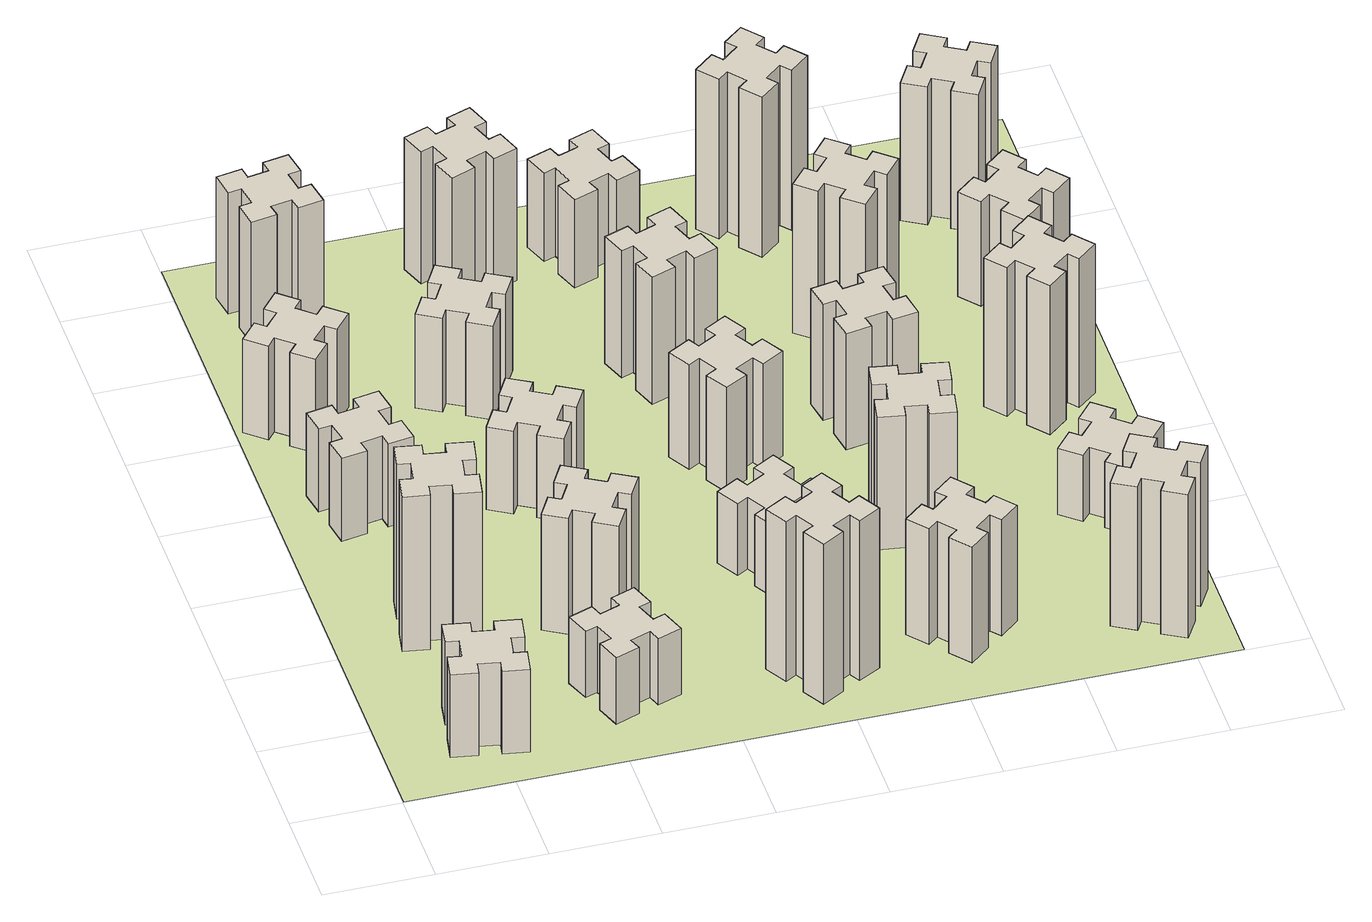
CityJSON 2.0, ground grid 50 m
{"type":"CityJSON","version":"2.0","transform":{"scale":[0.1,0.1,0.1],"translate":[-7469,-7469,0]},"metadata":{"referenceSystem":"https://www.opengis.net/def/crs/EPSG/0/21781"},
"CityObjects":{
"building1":{"type":"Building","attributes":{"class":"1000","function":"1000","usage":"1000","yearOfConstruction":2016,"roofType":"1000","measuredHeight":45,"storeysAboveGround":30,"storeysBelowGround":0},"geometry":[{"type":"Solid","lod":"1","boundaries":[[[[0,1,2,3,4,5,6,7,8,9,10,11,12,13,14,15,16,17,18,19]],[[17,16,20,21]],[[16,15,22,20]],[[15,14,23,22]],[[14,13,24,23]],[[13,12,25,24]],[[12,11,26,25]],[[11,10,27,26]],[[10,9,28,27]],[[9,8,29,28]],[[8,7,30,29]],[[7,6,31,30]],[[6,5,32,31]],[[5,4,33,32]],[[4,3,34,33]],[[3,2,35,34]],[[2,1,36,35]],[[1,0,37,36]],[[0,19,38,37]],[[19,18,39,38]],[[18,17,21,39]],[[24,25,26,27,28,29,30,31,32,33,34,35,36,37,38,39,21,20,22,23]]]]}]},
"building2":{"type":"Building","attributes":{"class":"1000","function":"1000","usage":"1000","yearOfConstruction":2016,"roofType":"1000","measuredHeight":84,"storeysAboveGround":30,"storeysBelowGround":0},"geometry":[{"type":"Solid","lod":"1","boundaries":[[[[40,41,42,43,44,45,46,47,48,49,50,51,52,53,54,55,56,57,58,59]],[[57,56,60,61]],[[56,55,62,60]],[[55,54,63,62]],[[54,53,64,63]],[[53,52,65,64]],[[52,51,66,65]],[[51,50,67,66]],[[50,49,68,67]],[[49,48,69,68]],[[48,47,70,69]],[[47,46,71,70]],[[46,45,72,71]],[[45,44,73,72]],[[44,43,74,73]],[[43,42,75,74]],[[42,41,76,75]],[[41,40,77,76]],[[40,59,78,77]],[[59,58,79,78]],[[58,57,61,79]],[[64,65,66,67,68,69,70,71,72,73,74,75,76,77,78,79,61,60,62,63]]]]}]},
"building3":{"type":"Building","attributes":{"class":"1000","function":"1000","usage":"1000","yearOfConstruction":2016,"roofType":"1000","measuredHeight":45,"storeysAboveGround":30,"storeysBelowGround":0},"geometry":[{"type":"Solid","lod":"1","boundaries":[[[[80,81,82,83,84,85,86,87,88,89,90,91,92,93,94,95,96,97,98,99]],[[97,96,100,101]],[[96,95,102,100]],[[95,94,103,102]],[[94,93,104,103]],[[93,92,105,104]],[[92,91,106,105]],[[91,90,107,106]],[[90,89,108,107]],[[89,88,109,108]],[[88,87,110,109]],[[87,86,111,110]],[[86,85,112,111]],[[85,84,113,112]],[[84,83,114,113]],[[83,82,115,114]],[[82,81,116,115]],[[81,80,117,116]],[[80,99,118,117]],[[99,98,119,118]],[[98,97,101,119]],[[104,105,106,107,108,109,110,111,112,113,114,115,116,117,118,119,101,100,102,103]]]]}]},
"building4":{"type":"Building","attributes":{"class":"1000","function":"1000","usage":"1000","yearOfConstruction":2016,"roofType":"1000","measuredHeight":51,"storeysAboveGround":30,"storeysBelowGround":0},"geometry":[{"type":"Solid","lod":"1","boundaries":[[[[120,121,122,123,124,125,126,127,128,129,130,131,132,133,134,135,136,137,138,139]],[[137,136,140,141]],[[136,135,142,140]],[[135,134,143,142]],[[134,133,144,143]],[[133,132,145,144]],[[132,131,146,145]],[[131,130,147,146]],[[130,129,148,147]],[[129,128,149,148]],[[128,127,150,149]],[[127,126,151,150]],[[126,125,152,151]],[[125,124,153,152]],[[124,123,154,153]],[[123,122,155,154]],[[122,121,156,155]],[[121,120,157,156]],[[120,139,158,157]],[[139,138,159,158]],[[138,137,141,159]],[[144,145,146,147,148,149,150,151,152,153,154,155,156,157,158,159,141,140,142,143]]]]}]},
"building5":{"type":"Building","attributes":{"class":"1000","function":"1000","usage":"1000","yearOfConstruction":2016,"roofType":"1000","measuredHeight":36,"storeysAboveGround":30,"storeysBelowGround":0},"geometry":[{"type":"Solid","lod":"1","boundaries":[[[[160,161,162,163,164,165,166,167,168,169,170,171,172,173,174,175,176,177,178,179]],[[177,176,180,181]],[[176,175,182,180]],[[175,174,183,182]],[[174,173,184,183]],[[173,172,185,184]],[[172,171,186,185]],[[171,170,187,186]],[[170,169,188,187]],[[169,168,189,188]],[[168,167,190,189]],[[167,166,191,190]],[[166,165,192,191]],[[165,164,193,192]],[[164,163,194,193]],[[163,162,195,194]],[[162,161,196,195]],[[161,160,197,196]],[[160,179,198,197]],[[179,178,199,198]],[[178,177,181,199]],[[184,185,186,187,188,189,190,191,192,193,194,195,196,197,198,199,181,180,182,183]]]]}]},
"building6":{"type":"Building","attributes":{"class":"1000","function":"1000","usage":"1000","yearOfConstruction":2016,"roofType":"1000","measuredHeight":66,"storeysAboveGround":30,"storeysBelowGround":0},"geometry":[{"type":"Solid","lod":"1","boundaries":[[[[200,201,202,203,204,205,206,207,208,209,210,211,212,213,214,215,216,217,218,219]],[[217,216,220,221]],[[216,215,222,220]],[[215,214,223,222]],[[214,213,224,223]],[[213,212,225,224]],[[212,211,226,225]],[[211,210,227,226]],[[210,209,228,227]],[[209,208,229,228]],[[208,207,230,229]],[[207,206,231,230]],[[206,205,232,231]],[[205,204,233,232]],[[204,203,234,233]],[[203,202,235,234]],[[202,201,236,235]],[[201,200,237,236]],[[200,219,238,237]],[[219,218,239,238]],[[218,217,221,239]],[[224,225,226,227,228,229,230,231,232,233,234,235,236,237,238,239,221,220,222,223]]]]}]},
"building7":{"type":"Building","attributes":{"class":"1000","function":"1000","usage":"1000","yearOfConstruction":2016,"roofType":"1000","measuredHeight":63,"storeysAboveGround":30,"storeysBelowGround":0},"geometry":[{"type":"Solid","lod":"1","boundaries":[[[[240,241,242,243,244,245,246,247,248,249,250,251,252,253,254,255,256,257,258,259]],[[257,256,260,261]],[[256,255,262,260]],[[255,254,263,262]],[[254,253,264,263]],[[253,252,265,264]],[[252,251,266,265]],[[251,250,267,266]],[[250,249,268,267]],[[249,248,269,268]],[[248,247,270,269]],[[247,246,271,270]],[[246,245,272,271]],[[245,244,273,272]],[[244,243,274,273]],[[243,242,275,274]],[[242,241,276,275]],[[241,240,277,276]],[[240,259,278,277]],[[259,258,279,278]],[[258,257,261,279]],[[264,265,266,267,268,269,270,271,272,273,274,275,276,277,278,279,261,260,262,263]]]]}]},
"building8":{"type":"Building","attributes":{"class":"1000","function":"1000","usage":"1000","yearOfConstruction":2016,"roofType":"1000","measuredHeight":45,"storeysAboveGround":30,"storeysBelowGround":0},"geometry":[{"type":"Solid","lod":"1","boundaries":[[[[280,281,282,283,284,285,286,287,288,289,290,291,292,293,294,295,296,297,298,299]],[[297,296,300,301]],[[296,295,302,300]],[[295,294,303,302]],[[294,293,304,303]],[[293,292,305,304]],[[292,291,306,305]],[[291,290,307,306]],[[290,289,308,307]],[[289,288,309,308]],[[288,287,310,309]],[[287,286,311,310]],[[286,285,312,311]],[[285,284,313,312]],[[284,283,314,313]],[[283,282,315,314]],[[282,281,316,315]],[[281,280,317,316]],[[280,299,318,317]],[[299,298,319,318]],[[298,297,301,319]],[[304,305,306,307,308,309,310,311,312,313,314,315,316,317,318,319,301,300,302,303]]]]}]},
"building9":{"type":"Building","attributes":{"class":"1000","function":"1000","usage":"1000","yearOfConstruction":2016,"roofType":"1000","measuredHeight":51,"storeysAboveGround":30,"storeysBelowGround":0},"geometry":[{"type":"Solid","lod":"1","boundaries":[[[[320,321,322,323,324,325,326,327,328,329,330,331,332,333,334,335,336,337,338,339]],[[337,336,340,341]],[[336,335,342,340]],[[335,334,343,342]],[[334,333,344,343]],[[333,332,345,344]],[[332,331,346,345]],[[331,330,347,346]],[[330,329,348,347]],[[329,328,349,348]],[[328,327,350,349]],[[327,326,351,350]],[[326,325,352,351]],[[325,324,353,352]],[[324,323,354,353]],[[323,322,355,354]],[[322,321,356,355]],[[321,320,357,356]],[[320,339,358,357]],[[339,338,359,358]],[[338,337,341,359]],[[344,345,346,347,348,349,350,351,352,353,354,355,356,357,358,359,341,340,342,343]]]]}]},
"building10":{"type":"Building","attributes":{"class":"1000","function":"1000","usage":"1000","yearOfConstruction":2016,"roofType":"1000","measuredHeight":87,"storeysAboveGround":30,"storeysBelowGround":0},"geometry":[{"type":"Solid","lod":"1","boundaries":[[[[360,361,362,363,364,365,366,367,368,369,370,371,372,373,374,375,376,377,378,379]],[[377,376,380,381]],[[376,375,382,380]],[[375,374,383,382]],[[374,373,384,383]],[[373,372,385,384]],[[372,371,386,385]],[[371,370,387,386]],[[370,369,388,387]],[[369,368,389,388]],[[368,367,390,389]],[[367,366,391,390]],[[366,365,392,391]],[[365,364,393,392]],[[364,363,394,393]],[[363,362,395,394]],[[362,361,396,395]],[[361,360,397,396]],[[360,379,398,397]],[[379,378,399,398]],[[378,377,381,399]],[[384,385,386,387,388,389,390,391,392,393,394,395,396,397,398,399,381,380,382,383]]]]}]},
"building11":{"type":"Building","attributes":{"class":"1000","function":"1000","usage":"1000","yearOfConstruction":2016,"roofType":"1000","measuredHeight":72,"storeysAboveGround":30,"storeysBelowGround":0},"geometry":[{"type":"Solid","lod":"1","boundaries":[[[[400,401,402,403,404,405,406,407,408,409,410,411,412,413,414,415,416,417,418,419]],[[417,416,420,421]],[[416,415,422,420]],[[415,414,423,422]],[[414,413,424,423]],[[413,412,425,424]],[[412,411,426,425]],[[411,410,427,426]],[[410,409,428,427]],[[409,408,429,428]],[[408,407,430,429]],[[407,406,431,430]],[[406,405,432,431]],[[405,404,433,432]],[[404,403,434,433]],[[403,402,435,434]],[[402,401,436,435]],[[401,400,437,436]],[[400,419,438,437]],[[419,418,439,438]],[[418,417,421,439]],[[424,425,426,427,428,429,430,431,432,433,434,435,436,437,438,439,421,420,422,423]]]]}]},
"building12":{"type":"Building","attributes":{"class":"1000","function":"1000","usage":"1000","yearOfConstruction":2016,"roofType":"1000","measuredHeight":39,"storeysAboveGround":30,"storeysBelowGround":0},"geometry":[{"type":"Solid","lod":"1","boundaries":[[[[440,441,442,443,444,445,446,447,448,449,450,451,452,453,454,455,456,457,458,459]],[[457,456,460,461]],[[456,455,462,460]],[[455,454,463,462]],[[454,453,464,463]],[[453,452,465,464]],[[452,451,466,465]],[[451,450,467,466]],[[450,449,468,467]],[[449,448,469,468]],[[448,447,470,469]],[[447,446,471,470]],[[446,445,472,471]],[[445,444,473,472]],[[444,443,474,473]],[[443,442,475,474]],[[442,441,476,475]],[[441,440,477,476]],[[440,459,478,477]],[[459,458,479,478]],[[458,457,461,479]],[[464,465,466,467,468,469,470,471,472,473,474,475,476,477,478,479,461,460,462,463]]]]}]},
"building13":{"type":"Building","attributes":{"class":"1000","function":"1000","usage":"1000","yearOfConstruction":2016,"roofType":"1000","measuredHeight":57,"storeysAboveGround":30,"storeysBelowGround":0},"geometry":[{"type":"Solid","lod":"1","boundaries":[[[[480,481,482,483,484,485,486,487,488,489,490,491,492,493,494,495,496,497,498,499]],[[497,496,500,501]],[[496,495,502,500]],[[495,494,503,502]],[[494,493,504,503]],[[493,492,505,504]],[[492,491,506,505]],[[491,490,507,506]],[[490,489,508,507]],[[489,488,509,508]],[[488,487,510,509]],[[487,486,511,510]],[[486,485,512,511]],[[485,484,513,512]],[[484,483,514,513]],[[483,482,515,514]],[[482,481,516,515]],[[481,480,517,516]],[[480,499,518,517]],[[499,498,519,518]],[[498,497,501,519]],[[504,505,506,507,508,509,510,511,512,513,514,515,516,517,518,519,501,500,502,503]]]]}]},
"building14":{"type":"Building","attributes":{"class":"1000","function":"1000","usage":"1000","yearOfConstruction":2016,"roofType":"1000","measuredHeight":69,"storeysAboveGround":30,"storeysBelowGround":0},"geometry":[{"type":"Solid","lod":"1","boundaries":[[[[520,521,522,523,524,525,526,527,528,529,530,531,532,533,534,535,536,537,538,539]],[[537,536,540,541]],[[536,535,542,540]],[[535,534,543,542]],[[534,533,544,543]],[[533,532,545,544]],[[532,531,546,545]],[[531,530,547,546]],[[530,529,548,547]],[[529,528,549,548]],[[528,527,550,549]],[[527,526,551,550]],[[526,525,552,551]],[[525,524,553,552]],[[524,523,554,553]],[[523,522,555,554]],[[522,521,556,555]],[[521,520,557,556]],[[520,539,558,557]],[[539,538,559,558]],[[538,537,541,559]],[[544,545,546,547,548,549,550,551,552,553,554,555,556,557,558,559,541,540,542,543]]]]}]},
"building15":{"type":"Building","attributes":{"class":"1000","function":"1000","usage":"1000","yearOfConstruction":2016,"roofType":"1000","measuredHeight":63,"storeysAboveGround":30,"storeysBelowGround":0},"geometry":[{"type":"Solid","lod":"1","boundaries":[[[[560,561,562,563,564,565,566,567,568,569,570,571,572,573,574,575,576,577,578,579]],[[577,576,580,581]],[[576,575,582,580]],[[575,574,583,582]],[[574,573,584,583]],[[573,572,585,584]],[[572,571,586,585]],[[571,570,587,586]],[[570,569,588,587]],[[569,568,589,588]],[[568,567,590,589]],[[567,566,591,590]],[[566,565,592,591]],[[565,564,593,592]],[[564,563,594,593]],[[563,562,595,594]],[[562,561,596,595]],[[561,560,597,596]],[[560,579,598,597]],[[579,578,599,598]],[[578,577,581,599]],[[584,585,586,587,588,589,590,591,592,593,594,595,596,597,598,599,581,580,582,583]]]]}]},
"building16":{"type":"Building","attributes":{"class":"1000","function":"1000","usage":"1000","yearOfConstruction":2016,"roofType":"1000","measuredHeight":48,"storeysAboveGround":30,"storeysBelowGround":0},"geometry":[{"type":"Solid","lod":"1","boundaries":[[[[600,601,602,603,604,605,606,607,608,609,610,611,612,613,614,615,616,617,618,619]],[[617,616,620,621]],[[616,615,622,620]],[[615,614,623,622]],[[614,613,624,623]],[[613,612,625,624]],[[612,611,626,625]],[[611,610,627,626]],[[610,609,628,627]],[[609,608,629,628]],[[608,607,630,629]],[[607,606,631,630]],[[606,605,632,631]],[[605,604,633,632]],[[604,603,634,633]],[[603,602,635,634]],[[602,601,636,635]],[[601,600,637,636]],[[600,619,638,637]],[[619,618,639,638]],[[618,617,621,639]],[[624,625,626,627,628,629,630,631,632,633,634,635,636,637,638,639,621,620,622,623]]]]}]},
"building17":{"type":"Building","attributes":{"class":"1000","function":"1000","usage":"1000","yearOfConstruction":2016,"roofType":"1000","measuredHeight":72,"storeysAboveGround":30,"storeysBelowGround":0},"geometry":[{"type":"Solid","lod":"1","boundaries":[[[[640,641,642,643,644,645,646,647,648,649,650,651,652,653,654,655,656,657,658,659]],[[657,656,660,661]],[[656,655,662,660]],[[655,654,663,662]],[[654,653,664,663]],[[653,652,665,664]],[[652,651,666,665]],[[651,650,667,666]],[[650,649,668,667]],[[649,648,669,668]],[[648,647,670,669]],[[647,646,671,670]],[[646,645,672,671]],[[645,644,673,672]],[[644,643,674,673]],[[643,642,675,674]],[[642,641,676,675]],[[641,640,677,676]],[[640,659,678,677]],[[659,658,679,678]],[[658,657,661,679]],[[664,665,666,667,668,669,670,671,672,673,674,675,676,677,678,679,661,660,662,663]]]]}]},
"building18":{"type":"Building","attributes":{"class":"1000","function":"1000","usage":"1000","yearOfConstruction":2016,"roofType":"1000","measuredHeight":63,"storeysAboveGround":30,"storeysBelowGround":0},"geometry":[{"type":"Solid","lod":"1","boundaries":[[[[680,681,682,683,684,685,686,687,688,689,690,691,692,693,694,695,696,697,698,699]],[[697,696,700,701]],[[696,695,702,700]],[[695,694,703,702]],[[694,693,704,703]],[[693,692,705,704]],[[692,691,706,705]],[[691,690,707,706]],[[690,689,708,707]],[[689,688,709,708]],[[688,687,710,709]],[[687,686,711,710]],[[686,685,712,711]],[[685,684,713,712]],[[684,683,714,713]],[[683,682,715,714]],[[682,681,716,715]],[[681,680,717,716]],[[680,699,718,717]],[[699,698,719,718]],[[698,697,701,719]],[[704,705,706,707,708,709,710,711,712,713,714,715,716,717,718,719,701,700,702,703]]]]}]},
"building19":{"type":"Building","attributes":{"class":"1000","function":"1000","usage":"1000","yearOfConstruction":2016,"roofType":"1000","measuredHeight":81,"storeysAboveGround":30,"storeysBelowGround":0},"geometry":[{"type":"Solid","lod":"1","boundaries":[[[[720,721,722,723,724,725,726,727,728,729,730,731,732,733,734,735,736,737,738,739]],[[737,736,740,741]],[[736,735,742,740]],[[735,734,743,742]],[[734,733,744,743]],[[733,732,745,744]],[[732,731,746,745]],[[731,730,747,746]],[[730,729,748,747]],[[729,728,749,748]],[[728,727,750,749]],[[727,726,751,750]],[[726,725,752,751]],[[725,724,753,752]],[[724,723,754,753]],[[723,722,755,754]],[[722,721,756,755]],[[721,720,757,756]],[[720,739,758,757]],[[739,738,759,758]],[[738,737,741,759]],[[744,745,746,747,748,749,750,751,752,753,754,755,756,757,758,759,741,740,742,743]]]]}]},
"building20":{"type":"Building","attributes":{"class":"1000","function":"1000","usage":"1000","yearOfConstruction":2016,"roofType":"1000","measuredHeight":87,"storeysAboveGround":30,"storeysBelowGround":0},"geometry":[{"type":"Solid","lod":"1","boundaries":[[[[760,761,762,763,764,765,766,767,768,769,770,771,772,773,774,775,776,777,778,779]],[[777,776,780,781]],[[776,775,782,780]],[[775,774,783,782]],[[774,773,784,783]],[[773,772,785,784]],[[772,771,786,785]],[[771,770,787,786]],[[770,769,788,787]],[[769,768,789,788]],[[768,767,790,789]],[[767,766,791,790]],[[766,765,792,791]],[[765,764,793,792]],[[764,763,794,793]],[[763,762,795,794]],[[762,761,796,795]],[[761,760,797,796]],[[760,779,798,797]],[[779,778,799,798]],[[778,777,781,799]],[[784,785,786,787,788,789,790,791,792,793,794,795,796,797,798,799,781,780,782,783]]]]}]},
"building21":{"type":"Building","attributes":{"class":"1000","function":"1000","usage":"1000","yearOfConstruction":2016,"roofType":"1000","measuredHeight":78,"storeysAboveGround":30,"storeysBelowGround":0},"geometry":[{"type":"Solid","lod":"1","boundaries":[[[[800,801,802,803,804,805,806,807,808,809,810,811,812,813,814,815,816,817,818,819]],[[817,816,820,821]],[[816,815,822,820]],[[815,814,823,822]],[[814,813,824,823]],[[813,812,825,824]],[[812,811,826,825]],[[811,810,827,826]],[[810,809,828,827]],[[809,808,829,828]],[[808,807,830,829]],[[807,806,831,830]],[[806,805,832,831]],[[805,804,833,832]],[[804,803,834,833]],[[803,802,835,834]],[[802,801,836,835]],[[801,800,837,836]],[[800,819,838,837]],[[819,818,839,838]],[[818,817,821,839]],[[824,825,826,827,828,829,830,831,832,833,834,835,836,837,838,839,821,820,822,823]]]]}]},
"building22":{"type":"Building","attributes":{"class":"1000","function":"1000","usage":"1000","yearOfConstruction":2016,"roofType":"1000","measuredHeight":36,"storeysAboveGround":30,"storeysBelowGround":0},"geometry":[{"type":"Solid","lod":"1","boundaries":[[[[840,841,842,843,844,845,846,847,848,849,850,851,852,853,854,855,856,857,858,859]],[[857,856,860,861]],[[856,855,862,860]],[[855,854,863,862]],[[854,853,864,863]],[[853,852,865,864]],[[852,851,866,865]],[[851,850,867,866]],[[850,849,868,867]],[[849,848,869,868]],[[848,847,870,869]],[[847,846,871,870]],[[846,845,872,871]],[[845,844,873,872]],[[844,843,874,873]],[[843,842,875,874]],[[842,841,876,875]],[[841,840,877,876]],[[840,859,878,877]],[[859,858,879,878]],[[858,857,861,879]],[[864,865,866,867,868,869,870,871,872,873,874,875,876,877,878,879,861,860,862,863]]]]}]},
"building23":{"type":"Building","attributes":{"class":"1000","function":"1000","usage":"1000","yearOfConstruction":2016,"roofType":"1000","measuredHeight":81,"storeysAboveGround":30,"storeysBelowGround":0},"geometry":[{"type":"Solid","lod":"1","boundaries":[[[[880,881,882,883,884,885,886,887,888,889,890,891,892,893,894,895,896,897,898,899]],[[897,896,900,901]],[[896,895,902,900]],[[895,894,903,902]],[[894,893,904,903]],[[893,892,905,904]],[[892,891,906,905]],[[891,890,907,906]],[[890,889,908,907]],[[889,888,909,908]],[[888,887,910,909]],[[887,886,911,910]],[[886,885,912,911]],[[885,884,913,912]],[[884,883,914,913]],[[883,882,915,914]],[[882,881,916,915]],[[881,880,917,916]],[[880,899,918,917]],[[899,898,919,918]],[[898,897,901,919]],[[904,905,906,907,908,909,910,911,912,913,914,915,916,917,918,919,901,900,902,903]]]]}]},
"building24":{"type":"Building","attributes":{"class":"1000","function":"1000","usage":"1000","yearOfConstruction":2016,"roofType":"1000","measuredHeight":57,"storeysAboveGround":30,"storeysBelowGround":0},"geometry":[{"type":"Solid","lod":"1","boundaries":[[[[920,921,922,923,924,925,926,927,928,929,930,931,932,933,934,935,936,937,938,939]],[[937,936,940,941]],[[936,935,942,940]],[[935,934,943,942]],[[934,933,944,943]],[[933,932,945,944]],[[932,931,946,945]],[[931,930,947,946]],[[930,929,948,947]],[[929,928,949,948]],[[928,927,950,949]],[[927,926,951,950]],[[926,925,952,951]],[[925,924,953,952]],[[924,923,954,953]],[[923,922,955,954]],[[922,921,956,955]],[[921,920,957,956]],[[920,939,958,957]],[[939,938,959,958]],[[938,937,941,959]],[[944,945,946,947,948,949,950,951,952,953,954,955,956,957,958,959,941,940,942,943]]]]}]},
"building25":{"type":"Building","attributes":{"class":"1000","function":"1000","usage":"1000","yearOfConstruction":2016,"roofType":"1000","measuredHeight":75,"storeysAboveGround":30,"storeysBelowGround":0},"geometry":[{"type":"Solid","lod":"1","boundaries":[[[[960,961,962,963,964,965,966,967,968,969,970,971,972,973,974,975,976,977,978,979]],[[977,976,980,981]],[[976,975,982,980]],[[975,974,983,982]],[[974,973,984,983]],[[973,972,985,984]],[[972,971,986,985]],[[971,970,987,986]],[[970,969,988,987]],[[969,968,989,988]],[[968,967,990,989]],[[967,966,991,990]],[[966,965,992,991]],[[965,964,993,992]],[[964,963,994,993]],[[963,962,995,994]],[[962,961,996,995]],[[961,960,997,996]],[[960,979,998,997]],[[979,978,999,998]],[[978,977,981,999]],[[984,985,986,987,988,989,990,991,992,993,994,995,996,997,998,999,981,980,982,983]]]]}]},
"landuse1":{"type":"LandUse","attributes":{"name":"plot1","function":"1010"},"geometry":[{"type":"MultiSurface","lod":"1","boundaries":[[[1000,1001,1002,1003]]]}]}
},
"vertices":[
[544,475,0],[445,492,0],[456,551,0],[337,572,0],[317,454,0],[376,444,0],[358,345,0],[299,356,0],[278,237,0],[397,217,0],[407,276,0],[505,258,0],[495,199,0],[613,178,0],[634,297,0],[575,307,0],[592,405,0],[651,395,0],[672,513,0],[554,534,0],[592,405,450],[651,395,450],[575,307,450],[634,297,450],[613,178,450],[495,199,450],[505,258,450],[407,276,450],[397,217,450],[278,237,450],[299,356,450],[358,345,450],[376,444,450],[317,454,450],[337,572,450],[456,551,450],[445,492,450],[544,475,450],[554,534,450],[672,513,450],
[407,1016,0],[505,998,0],[495,939,0],[613,918,0],[634,1037,0],[575,1047,0],[592,1145,0],[651,1135,0],[672,1253,0],[554,1274,0],[544,1215,0],[445,1232,0],[456,1291,0],[337,1312,0],[317,1194,0],[376,1184,0],[358,1085,0],[299,1096,0],[278,977,0],[397,957,0],[358,1085,840],[299,1096,840],[376,1184,840],[317,1194,840],[337,1312,840],[456,1291,840],[445,1232,840],[544,1215,840],[554,1274,840],[672,1253,840],[651,1135,840],[592,1145,840],[575,1047,840],[634,1037,840],[613,918,840],[495,939,840],[505,998,840],[407,1016,840],[397,957,840],[278,977,840],
[492,1925,0],[475,2024,0],[534,2034,0],[513,2152,0],[395,2131,0],[405,2072,0],[307,2055,0],[297,2114,0],[178,2093,0],[199,1975,0],[258,1985,0],[276,1887,0],[217,1877,0],[237,1758,0],[356,1779,0],[345,1838,0],[444,1856,0],[454,1797,0],[572,1817,0],[551,1936,0],[444,1856,450],[454,1797,450],[345,1838,450],[356,1779,450],[237,1758,450],[217,1877,450],[276,1887,450],[258,1985,450],[199,1975,450],[178,2093,450],[297,2114,450],[307,2055,450],[405,2072,450],[395,2131,450],[513,2152,450],[534,2034,450],[475,2024,450],[492,1925,450],[551,1936,450],[572,1817,450],
[384,2647,0],[308,2712,0],[346,2758,0],[254,2835,0],[177,2743,0],[223,2704,0],[159,2628,0],[113,2666,0],[36,2574,0],[128,2497,0],[166,2543,0],[243,2479,0],[204,2433,0],[296,2356,0],[373,2448,0],[327,2486,0],[392,2563,0],[438,2524,0],[515,2616,0],[423,2693,0],[392,2563,510],[438,2524,510],[327,2486,510],[373,2448,510],[296,2356,510],[204,2433,510],[243,2479,510],[166,2543,510],[128,2497,510],[36,2574,510],[113,2666,510],[159,2628,510],[223,2704,510],[177,2743,510],[254,2835,510],[346,2758,510],[308,2712,510],[384,2647,510],[423,2693,510],[515,2616,510],
[1236,466,0],[1202,560,0],[1258,580,0],[1217,693,0],[1104,652,0],[1125,596,0],[1031,562,0],[1010,618,0],[897,577,0],[939,464,0],[995,485,0],[1029,391,0],[973,370,0],[1014,257,0],[1127,299,0],[1106,355,0],[1200,389,0],[1220,333,0],[1333,374,0],[1292,487,0],[1200,389,360],[1220,333,360],[1106,355,360],[1127,299,360],[1014,257,360],[973,370,360],[1029,391,360],[995,485,360],[939,464,360],[897,577,360],[1010,618,360],[1031,562,360],[1125,596,360],[1104,652,360],[1217,693,360],[1258,580,360],[1202,560,360],[1236,466,360],[1292,487,360],[1333,374,360],
[345,3218,0],[444,3236,0],[454,3177,0],[572,3197,0],[551,3316,0],[492,3305,0],[475,3404,0],[534,3414,0],[513,3532,0],[395,3511,0],[405,3452,0],[307,3435,0],[297,3494,0],[178,3473,0],[199,3355,0],[258,3365,0],[276,3267,0],[217,3257,0],[237,3138,0],[356,3159,0],[276,3267,660],[217,3257,660],[258,3365,660],[199,3355,660],[178,3473,660],[297,3494,660],[307,3435,660],[405,3452,660],[395,3511,660],[513,3532,660],[534,3414,660],[475,3404,660],[492,3305,660],[551,3316,660],[572,3197,660],[454,3177,660],[444,3236,660],[345,3218,660],[356,3159,660],[237,3138,660],
[1214,1086,0],[1127,1136,0],[1157,1188,0],[1053,1248,0],[993,1144,0],[1045,1114,0],[995,1027,0],[943,1057,0],[883,953,0],[987,893,0],[1017,945,0],[1104,895,0],[1074,843,0],[1178,783,0],[1238,887,0],[1186,917,0],[1236,1004,0],[1288,974,0],[1348,1078,0],[1244,1138,0],[1236,1004,630],[1288,974,630],[1186,917,630],[1238,887,630],[1178,783,630],[1074,843,630],[1104,895,630],[1017,945,630],[987,893,630],[883,953,630],[943,1057,630],[995,1027,630],[1045,1114,630],[993,1144,630],[1053,1248,630],[1157,1188,630],[1127,1136,630],[1214,1086,630],[1244,1138,630],[1348,1078,630],
[1214,1926,0],[1127,1976,0],[1157,2028,0],[1053,2088,0],[993,1984,0],[1045,1954,0],[995,1867,0],[943,1897,0],[883,1793,0],[987,1733,0],[1017,1785,0],[1104,1735,0],[1074,1683,0],[1178,1623,0],[1238,1727,0],[1186,1757,0],[1236,1844,0],[1288,1814,0],[1348,1918,0],[1244,1978,0],[1236,1844,450],[1288,1814,450],[1186,1757,450],[1238,1727,450],[1178,1623,450],[1074,1683,450],[1104,1735,450],[1017,1785,450],[987,1733,450],[883,1793,450],[943,1897,450],[995,1867,450],[1045,1954,450],[993,1984,450],[1053,2088,450],[1157,2028,450],[1127,1976,450],[1214,1926,450],[1244,1978,450],[1348,1918,450],
[1086,2497,0],[1136,2584,0],[1188,2554,0],[1248,2658,0],[1144,2718,0],[1114,2666,0],[1027,2716,0],[1057,2768,0],[953,2828,0],[893,2724,0],[945,2694,0],[895,2607,0],[843,2637,0],[783,2533,0],[887,2473,0],[917,2525,0],[1004,2475,0],[974,2423,0],[1078,2363,0],[1138,2467,0],[1004,2475,510],[974,2423,510],[917,2525,510],[887,2473,510],[783,2533,510],[843,2637,510],[895,2607,510],[945,2694,510],[893,2724,510],[953,2828,510],[1057,2768,510],[1027,2716,510],[1114,2666,510],[1144,2718,510],[1248,2658,510],[1188,2554,510],[1136,2584,510],[1086,2497,510],[1138,2467,510],[1078,2363,510],
[1835,364,0],[1885,277,0],[1833,247,0],[1893,143,0],[1997,203,0],[1967,255,0],[2054,305,0],[2084,253,0],[2188,313,0],[2128,417,0],[2076,387,0],[2026,474,0],[2078,504,0],[2018,608,0],[1914,548,0],[1944,496,0],[1857,446,0],[1827,498,0],[1723,438,0],[1783,334,0],[1857,446,870],[1827,498,870],[1944,496,870],[1914,548,870],[2018,608,870],[2078,504,870],[2026,474,870],[2076,387,870],[2128,417,870],[2188,313,870],[2084,253,870],[2054,305,870],[1967,255,870],[1997,203,870],[1893,143,870],[1833,247,870],[1885,277,870],[1835,364,870],[1783,334,870],[1723,438,870],
[1095,3345,0],[1129,3251,0],[1073,3230,0],[1114,3117,0],[1227,3159,0],[1206,3215,0],[1300,3249,0],[1320,3193,0],[1433,3234,0],[1392,3347,0],[1336,3326,0],[1302,3420,0],[1358,3440,0],[1317,3553,0],[1204,3512,0],[1225,3456,0],[1131,3422,0],[1110,3478,0],[997,3437,0],[1039,3324,0],[1131,3422,720],[1110,3478,720],[1225,3456,720],[1204,3512,720],[1317,3553,720],[1358,3440,720],[1302,3420,720],[1336,3326,720],[1392,3347,720],[1433,3234,720],[1320,3193,720],[1300,3249,720],[1206,3215,720],[1227,3159,720],[1114,3117,720],[1073,3230,720],[1129,3251,720],[1095,3345,720],[1039,3324,720],[997,3437,720],
[2076,1127,0],[2026,1214,0],[2078,1244,0],[2018,1348,0],[1914,1288,0],[1944,1236,0],[1857,1186,0],[1827,1238,0],[1723,1178,0],[1783,1074,0],[1835,1104,0],[1885,1017,0],[1833,987,0],[1893,883,0],[1997,943,0],[1967,995,0],[2054,1045,0],[2084,993,0],[2188,1053,0],[2128,1157,0],[2054,1045,390],[2084,993,390],[1967,995,390],[1997,943,390],[1893,883,390],[1833,987,390],[1885,1017,390],[1835,1104,390],[1783,1074,390],[1723,1178,390],[1827,1238,390],[1857,1186,390],[1944,1236,390],[1914,1288,390],[2018,1348,390],[2078,1244,390],[2026,1214,390],[2076,1127,390],[2128,1157,390],[2188,1053,390],
[1967,1735,0],[2054,1785,0],[2084,1733,0],[2188,1793,0],[2128,1897,0],[2076,1867,0],[2026,1954,0],[2078,1984,0],[2018,2088,0],[1914,2028,0],[1944,1976,0],[1857,1926,0],[1827,1978,0],[1723,1918,0],[1783,1814,0],[1835,1844,0],[1885,1757,0],[1833,1727,0],[1893,1623,0],[1997,1683,0],[1885,1757,570],[1833,1727,570],[1835,1844,570],[1783,1814,570],[1723,1918,570],[1827,1978,570],[1857,1926,570],[1944,1976,570],[1914,2028,570],[2018,2088,570],[2078,1984,570],[2026,1954,570],[2076,1867,570],[2128,1897,570],[2188,1793,570],[2084,1733,570],[2054,1785,570],[1967,1735,570],[1997,1683,570],[1893,1623,570],
[1976,2486,0],[1942,2580,0],[1998,2600,0],[1957,2713,0],[1844,2672,0],[1865,2616,0],[1771,2582,0],[1750,2638,0],[1637,2597,0],[1679,2484,0],[1735,2505,0],[1769,2411,0],[1713,2390,0],[1754,2277,0],[1867,2319,0],[1846,2375,0],[1940,2409,0],[1960,2353,0],[2073,2394,0],[2032,2507,0],[1940,2409,690],[1960,2353,690],[1846,2375,690],[1867,2319,690],[1754,2277,690],[1713,2390,690],[1769,2411,690],[1735,2505,690],[1679,2484,690],[1637,2597,690],[1750,2638,690],[1771,2582,690],[1865,2616,690],[1844,2672,690],[1957,2713,690],[1998,2600,690],[1942,2580,690],[1976,2486,690],[2032,2507,690],[2073,2394,690],
[2628,359,0],[2704,423,0],[2743,377,0],[2835,454,0],[2758,546,0],[2712,508,0],[2647,584,0],[2693,623,0],[2616,715,0],[2524,638,0],[2563,592,0],[2486,527,0],[2448,573,0],[2356,496,0],[2433,404,0],[2479,443,0],[2543,366,0],[2497,328,0],[2574,236,0],[2666,313,0],[2543,366,630],[2497,328,630],[2479,443,630],[2433,404,630],[2356,496,630],[2448,573,630],[2486,527,630],[2563,592,630],[2524,638,630],[2616,715,630],[2693,623,630],[2647,584,630],[2712,508,630],[2758,546,630],[2835,454,630],[2743,377,630],[2704,423,630],[2628,359,630],[2666,313,630],[2574,236,630],
[1635,3345,0],[1669,3251,0],[1613,3230,0],[1654,3117,0],[1767,3159,0],[1746,3215,0],[1840,3249,0],[1860,3193,0],[1973,3234,0],[1932,3347,0],[1876,3326,0],[1842,3420,0],[1898,3440,0],[1857,3553,0],[1744,3512,0],[1765,3456,0],[1671,3422,0],[1650,3478,0],[1537,3437,0],[1579,3324,0],[1671,3422,480],[1650,3478,480],[1765,3456,480],[1744,3512,480],[1857,3553,480],[1898,3440,480],[1842,3420,480],[1876,3326,480],[1932,3347,480],[1973,3234,480],[1860,3193,480],[1840,3249,480],[1746,3215,480],[1767,3159,480],[1654,3117,480],[1613,3230,480],[1669,3251,480],[1635,3345,480],[1579,3324,480],[1537,3437,480],
[2664,1315,0],[2565,1332,0],[2576,1391,0],[2457,1412,0],[2437,1294,0],[2496,1284,0],[2478,1185,0],[2419,1196,0],[2398,1077,0],[2517,1057,0],[2527,1116,0],[2625,1098,0],[2615,1039,0],[2733,1018,0],[2754,1137,0],[2695,1147,0],[2712,1245,0],[2771,1235,0],[2792,1353,0],[2674,1374,0],[2712,1245,720],[2771,1235,720],[2695,1147,720],[2754,1137,720],[2733,1018,720],[2615,1039,720],[2625,1098,720],[2527,1116,720],[2517,1057,720],[2398,1077,720],[2419,1196,720],[2478,1185,720],[2496,1284,720],[2437,1294,720],[2457,1412,720],[2576,1391,720],[2565,1332,720],[2664,1315,720],[2674,1374,720],[2792,1353,720],
[2712,1925,0],[2695,2024,0],[2754,2034,0],[2733,2152,0],[2615,2131,0],[2625,2072,0],[2527,2055,0],[2517,2114,0],[2398,2093,0],[2419,1975,0],[2478,1985,0],[2496,1887,0],[2437,1877,0],[2457,1758,0],[2576,1779,0],[2565,1838,0],[2664,1856,0],[2674,1797,0],[2792,1817,0],[2771,1936,0],[2664,1856,630],[2674,1797,630],[2565,1838,630],[2576,1779,630],[2457,1758,630],[2437,1877,630],[2496,1887,630],[2478,1985,630],[2419,1975,630],[2398,2093,630],[2517,2114,630],[2527,2055,630],[2625,2072,630],[2615,2131,630],[2733,2152,630],[2754,2034,630],[2695,2024,630],[2712,1925,630],[2771,1936,630],[2792,1817,630],
[2804,2647,0],[2728,2712,0],[2766,2758,0],[2674,2835,0],[2597,2743,0],[2643,2704,0],[2579,2628,0],[2533,2666,0],[2456,2574,0],[2548,2497,0],[2586,2543,0],[2663,2479,0],[2624,2433,0],[2716,2356,0],[2793,2448,0],[2747,2486,0],[2812,2563,0],[2858,2524,0],[2935,2616,0],[2843,2693,0],[2812,2563,810],[2858,2524,810],[2747,2486,810],[2793,2448,810],[2716,2356,810],[2624,2433,810],[2663,2479,810],[2586,2543,810],[2548,2497,810],[2456,2574,810],[2533,2666,810],[2579,2628,810],[2643,2704,810],[2597,2743,810],[2674,2835,810],[2766,2758,810],[2728,2712,810],[2804,2647,810],[2843,2693,810],[2935,2616,810],
[2612,3368,0],[2547,3444,0],[2593,3483,0],[2516,3575,0],[2424,3498,0],[2463,3452,0],[2386,3387,0],[2348,3433,0],[2256,3356,0],[2333,3264,0],[2379,3303,0],[2443,3226,0],[2397,3188,0],[2474,3096,0],[2566,3173,0],[2528,3219,0],[2604,3283,0],[2643,3237,0],[2735,3314,0],[2658,3406,0],[2604,3283,870],[2643,3237,870],[2528,3219,870],[2566,3173,870],[2474,3096,870],[2397,3188,870],[2443,3226,870],[2379,3303,870],[2333,3264,870],[2256,3356,870],[2348,3433,870],[2386,3387,870],[2463,3452,870],[2424,3498,870],[2516,3575,870],[2593,3483,870],[2547,3444,870],[2612,3368,870],[2658,3406,870],[2735,3314,870],
[3365,474,0],[3315,387,0],[3263,417,0],[3203,313,0],[3307,253,0],[3337,305,0],[3424,255,0],[3394,203,0],[3498,143,0],[3558,247,0],[3506,277,0],[3556,364,0],[3608,334,0],[3668,438,0],[3564,498,0],[3534,446,0],[3447,496,0],[3477,548,0],[3373,608,0],[3313,504,0],[3447,496,780],[3477,548,780],[3534,446,780],[3564,498,780],[3668,438,780],[3608,334,780],[3556,364,780],[3506,277,780],[3558,247,780],[3498,143,780],[3394,203,780],[3424,255,780],[3337,305,780],[3307,253,780],[3203,313,780],[3263,417,780],[3315,387,780],[3365,474,780],[3313,504,780],[3373,608,780],
[3326,1063,0],[3403,999,0],[3364,953,0],[3456,876,0],[3533,968,0],[3487,1006,0],[3552,1083,0],[3598,1044,0],[3675,1136,0],[3583,1213,0],[3544,1167,0],[3468,1232,0],[3506,1278,0],[3414,1355,0],[3337,1263,0],[3383,1224,0],[3319,1148,0],[3273,1186,0],[3196,1094,0],[3288,1017,0],[3319,1148,360],[3273,1186,360],[3383,1224,360],[3337,1263,360],[3414,1355,360],[3506,1278,360],[3468,1232,360],[3544,1167,360],[3583,1213,360],[3675,1136,360],[3598,1044,360],[3552,1083,360],[3487,1006,360],[3533,968,360],[3456,876,360],[3364,953,360],[3403,999,360],[3326,1063,360],[3288,1017,360],[3196,1094,360],
[3368,1739,0],[3444,1803,0],[3483,1757,0],[3575,1834,0],[3498,1926,0],[3452,1888,0],[3387,1964,0],[3433,2003,0],[3356,2095,0],[3264,2018,0],[3303,1972,0],[3226,1907,0],[3188,1953,0],[3096,1876,0],[3173,1784,0],[3219,1823,0],[3283,1746,0],[3237,1708,0],[3314,1616,0],[3406,1693,0],[3283,1746,810],[3237,1708,810],[3219,1823,810],[3173,1784,810],[3096,1876,810],[3188,1953,810],[3226,1907,810],[3303,1972,810],[3264,2018,810],[3356,2095,810],[3433,2003,810],[3387,1964,810],[3452,1888,810],[3498,1926,810],[3575,1834,810],[3483,1757,810],[3444,1803,810],[3368,1739,810],[3406,1693,810],[3314,1616,810],
[3403,2712,0],[3326,2647,0],[3288,2693,0],[3196,2616,0],[3273,2524,0],[3319,2563,0],[3383,2486,0],[3337,2448,0],[3414,2356,0],[3506,2433,0],[3468,2479,0],[3544,2543,0],[3583,2497,0],[3675,2574,0],[3598,2666,0],[3552,2628,0],[3487,2704,0],[3533,2743,0],[3456,2835,0],[3364,2758,0],[3487,2704,570],[3533,2743,570],[3552,2628,570],[3598,2666,570],[3675,2574,570],[3583,2497,570],[3544,2543,570],[3468,2479,570],[3506,2433,570],[3414,2356,570],[3337,2448,570],[3383,2486,570],[3319,2563,570],[3273,2524,570],[3196,2616,570],[3288,2693,570],[3326,2647,570],[3403,2712,570],[3364,2758,570],[3456,2835,570],
[3237,3165,0],[3324,3115,0],[3294,3063,0],[3398,3003,0],[3458,3107,0],[3406,3137,0],[3456,3224,0],[3508,3194,0],[3568,3298,0],[3464,3358,0],[3434,3306,0],[3347,3356,0],[3377,3408,0],[3273,3468,0],[3213,3364,0],[3265,3334,0],[3215,3247,0],[3163,3277,0],[3103,3173,0],[3207,3113,0],[3215,3247,750],[3163,3277,750],[3265,3334,750],[3213,3364,750],[3273,3468,750],[3377,3408,750],[3347,3356,750],[3434,3306,750],[3464,3358,750],[3568,3298,750],[3508,3194,750],[3456,3224,750],[3406,3137,750],[3458,3107,750],[3398,3003,750],[3294,3063,750],[3324,3115,750],[3237,3165,750],[3207,3113,750],[3103,3173,750],
[5,3705,0],[3705,3705,0],[3705,5,0],[5,5,0]
]}
